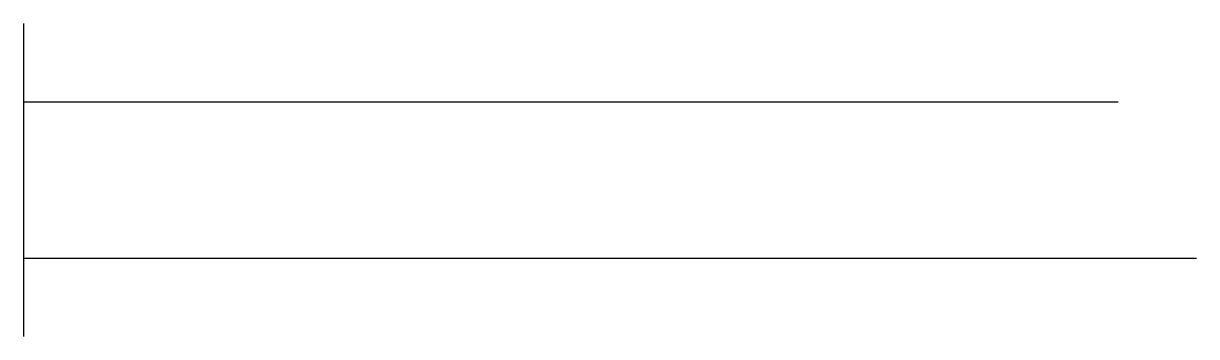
# Model space of a CAD drawing. Extents: x -7.25 to 0.25, y -1 to 1.
import ezdxf

# ---------------------------------------------------------------- set-up
doc = ezdxf.new("R2010")
doc.units = 0
doc.header["$LTSCALE"] = 10
doc.header["$MEASUREMENT"] = 0
doc.layers.get('0').update_dxf_attribs({"linetype": 'CONTINUOUS'})

msp = doc.modelspace()

# ---------------------------------------------------------------- linework, layer by layer
for points in [[(-7.25, 1), (-7.25, -1)], [(-7.25, 0.5), (-0.25, 0.5)], [(-7.25, -0.5), (0.25, -0.5)]]:
    msp.add_lwpolyline(points)

doc.saveas('drawing.dxf')
